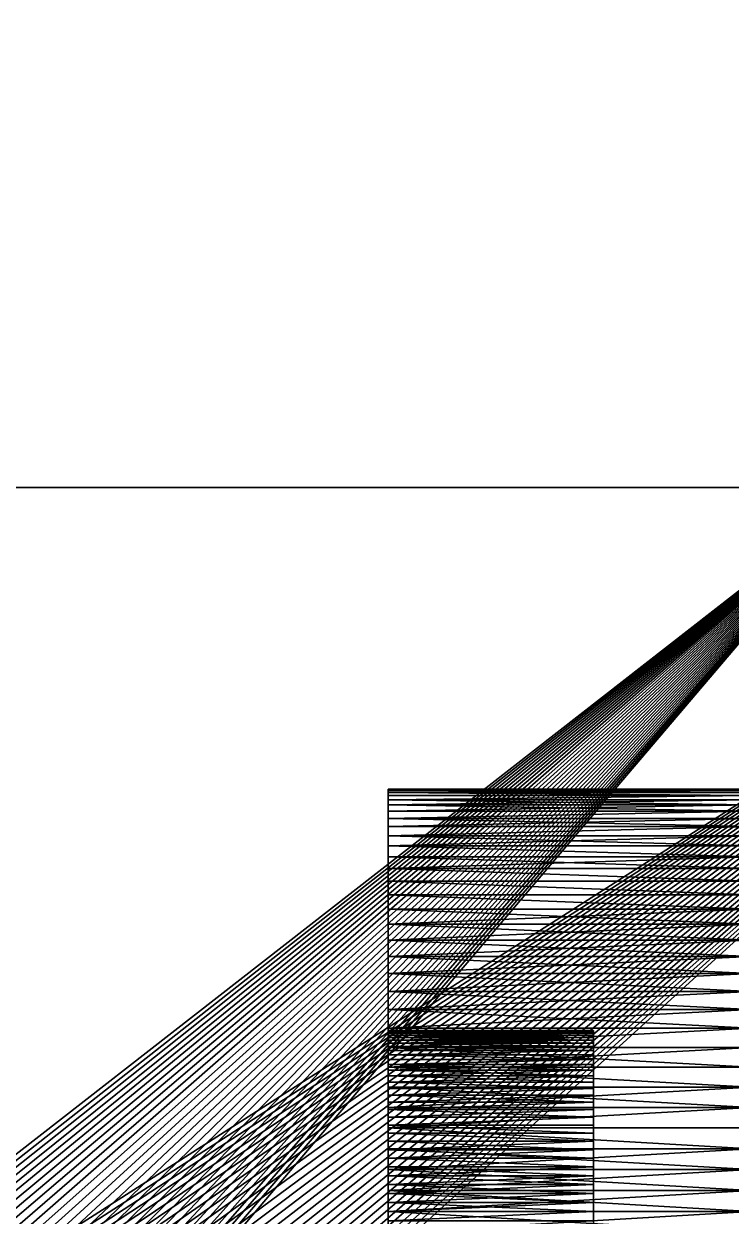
# Model space of a CAD drawing. Header units: millimetres. Extents: x 0 to 520, y -2 to 382.
# Drawn here: x 489.98 to 495.84, y 195.96 to 205.84 of the extents above; entities that cross this region are included whole.
import ezdxf

# ---------------------------------------------------------------- set-up
doc = ezdxf.new("R2010")
doc.units = ezdxf.units.MM

msp = doc.modelspace()

# ---------------------------------------------------------------- linework, layer by layer
at = {"layer": 'BRASS', "color": 52}
for points in [[(509.2, 369.2, 103), (10.8, 369.2, 103), (10.8, 10.8, 103)], [(509.2, 369.2, 103), (10.8, 10.8, 103), (509.2, 10.8, 103)], [(484.6173, 190.3269, 86), (499.5, 359.5, 86), (484.6316, 190.2459, 86)], [(484.6173, 309.6731, 86), (499.5, 359.5, 86), (484.6173, 190.3269, 86)], [(484.6316, 190.2459, 86), (499.5, 359.5, 86), (484.6418, 190.1643, 86)], [(484.6418, 190.1643, 86), (499.5, 359.5, 86), (484.6479, 190.0822, 86)], [(499.5, 359.5, 86), (484.65, 190, 86), (484.6479, 190.0822, 86)], [(499.5, 359.5, 86), (499.5, 20.5, 86), (484.65, 190, 86)]]:
    msp.add_3dface(points, dxfattribs=at)
at = {"layer": 'STEEL', "color": 8}
for points in [[(472, 202, 86), (500, 202, 86), (497, 202, 83)], [(472, 202, 83), (472, 202, 86), (497, 202, 83)], [(472, 202, 86), (484.724, 192.2388, 86), (500, 202, 86)], [(484.5, 192.25, 83), (472, 202, 83), (497, 202, 83)], [(484.6122, 192.2472, 83), (484.5, 192.25, 83), (497, 202, 83)], [(484.724, 192.2388, 83), (484.6122, 192.2472, 83), (497, 202, 83)], [(484.724, 192.2388, 86), (484.8353, 192.2249, 86), (500, 202, 86)], [(484.8353, 192.2249, 83), (484.724, 192.2388, 83), (497, 202, 83)], [(484.8353, 192.2249, 86), (484.9458, 192.2054, 86), (500, 202, 86)], [(484.9458, 192.2054, 83), (484.8353, 192.2249, 83), (497, 202, 83)], [(484.9458, 192.2054, 86), (485.0552, 192.1804, 86), (500, 202, 86)], [(485.0552, 192.1804, 83), (484.9458, 192.2054, 83), (497, 202, 83)], [(485.0552, 192.1804, 86), (485.1632, 192.15, 86), (500, 202, 86)], [(485.1632, 192.15, 83), (485.0552, 192.1804, 83), (497, 202, 83)], [(485.1632, 192.15, 86), (485.2695, 192.1143, 86), (500, 202, 86)], [(485.2695, 192.1143, 83), (485.1632, 192.15, 83), (497, 202, 83)], [(485.2695, 192.1143, 86), (485.374, 192.0733, 86), (500, 202, 86)], [(485.374, 192.0733, 83), (485.2695, 192.1143, 83), (497, 202, 83)], [(485.374, 192.0733, 86), (485.4762, 192.0272, 86), (500, 202, 86)], [(485.4762, 192.0272, 83), (485.374, 192.0733, 83), (497, 202, 83)], [(485.4762, 192.0272, 86), (485.5761, 191.976, 86), (500, 202, 86)], [(485.5761, 191.976, 83), (485.4762, 192.0272, 83), (497, 202, 83)], [(485.5761, 191.976, 86), (485.6732, 191.9199, 86), (500, 202, 86)], [(485.6732, 191.9199, 83), (485.5761, 191.976, 83), (497, 202, 83)], [(485.6732, 191.9199, 86), (485.7675, 191.859, 86), (500, 202, 86)], [(485.7675, 191.859, 83), (485.6732, 191.9199, 83), (497, 202, 83)], [(485.7675, 191.859, 86), (485.8586, 191.7935, 86), (500, 202, 86)], [(485.8586, 191.7935, 83), (485.7675, 191.859, 83), (497, 202, 83)], [(485.8586, 191.7935, 86), (485.9463, 191.7236, 86), (500, 202, 86)], [(485.9463, 191.7236, 83), (485.8586, 191.7935, 83), (497, 202, 83)], [(485.9463, 191.7236, 86), (486.0304, 191.6494, 86), (500, 202, 86)], [(486.0304, 191.6494, 83), (485.9463, 191.7236, 83), (497, 202, 83)], [(486.0304, 191.6494, 86), (486.1107, 191.571, 86), (500, 202, 86)], [(486.1107, 191.571, 83), (486.0304, 191.6494, 83), (497, 202, 83)], [(486.187, 191.4888, 86), (500, 202, 86), (486.1107, 191.571, 86)], [(497, 202, 83), (486.187, 191.4888, 83), (486.1107, 191.571, 83)], [(486.2591, 191.4029, 86), (500, 202, 86), (486.187, 191.4888, 86)], [(497, 202, 83), (486.2591, 191.4029, 83), (486.187, 191.4888, 83)], [(486.3269, 191.3134, 86), (500, 202, 86), (486.2591, 191.4029, 86)], [(497, 202, 83), (486.3269, 191.3134, 83), (486.2591, 191.4029, 83)], [(486.3901, 191.2207, 86), (500, 202, 86), (486.3269, 191.3134, 86)], [(497, 202, 83), (486.3901, 191.2207, 83), (486.3269, 191.3134, 83)], [(486.4486, 191.125, 86), (500, 202, 86), (486.3901, 191.2207, 86)], [(497, 202, 83), (486.4486, 191.125, 83), (486.3901, 191.2207, 83)], [(486.5022, 191.0265, 86), (500, 202, 86), (486.4486, 191.125, 86)], [(497, 202, 83), (486.5022, 191.0265, 83), (486.4486, 191.125, 83)], [(486.5509, 190.9254, 86), (500, 202, 86), (486.5022, 191.0265, 86)], [(497, 202, 83), (486.5509, 190.9254, 83), (486.5022, 191.0265, 83)], [(486.5945, 190.822, 86), (500, 202, 86), (486.5509, 190.9254, 86)], [(497, 202, 83), (486.5945, 190.822, 83), (486.5509, 190.9254, 83)], [(486.6328, 190.7166, 86), (500, 202, 86), (486.5945, 190.822, 86)], [(497, 202, 83), (486.6328, 190.7166, 83), (486.5945, 190.822, 83)], [(486.6659, 190.6094, 86), (500, 202, 86), (486.6328, 190.7166, 86)], [(497, 202, 83), (486.6659, 190.6094, 83), (486.6328, 190.7166, 83)], [(486.6936, 190.5007, 86), (500, 202, 86), (486.6659, 190.6094, 86)], [(497, 202, 83), (486.6936, 190.5007, 83), (486.6659, 190.6094, 83)], [(486.7158, 190.3907, 86), (500, 202, 86), (486.6936, 190.5007, 86)], [(497, 202, 83), (486.7158, 190.3907, 83), (486.6936, 190.5007, 83)], [(486.7325, 190.2798, 86), (500, 202, 86), (486.7158, 190.3907, 86)], [(497, 202, 83), (486.7325, 190.2798, 83), (486.7158, 190.3907, 83)], [(486.7437, 190.1681, 86), (500, 202, 86), (486.7325, 190.2798, 86)], [(497, 202, 83), (486.7437, 190.1681, 83), (486.7325, 190.2798, 83)], [(486.7493, 190.0561, 86), (500, 202, 86), (486.7437, 190.1681, 86)], [(497, 202, 83), (486.7493, 190.0561, 83), (486.7437, 190.1681, 83)], [(486.7493, 189.9439, 86), (500, 202, 86), (486.7493, 190.0561, 86)], [(486.7493, 189.9439, 86), (500, 178, 86), (500, 202, 86)], [(497, 202, 83), (486.7493, 189.9439, 83), (486.7493, 190.0561, 83)], [(497, 202, 83), (497, 178, 83), (486.7493, 189.9439, 83)], [(493, 199.4902, 72.2616), (496, 199.4902, 72.2616), (496, 199.4989, 72.0873)], [(493, 199.4989, 72.0873), (493, 199.4902, 72.2616), (496, 199.4989, 72.0873)], [(493, 199.4989, 71.9127), (496, 199.4989, 72.0873), (496, 199.4989, 71.9127)], [(493, 199.4989, 71.9127), (496, 199.4989, 71.9127), (496, 199.4902, 71.7384)], [(493, 199.4989, 71.9127), (493, 199.4989, 72.0873), (496, 199.4989, 72.0873)], [(493, 199.4902, 71.7384), (493, 199.4989, 71.9127), (496, 199.4902, 71.7384)], [(493, 199.4989, 71.9127), (493, 197.4995, 71.9626), (493, 197.4995, 72.0374)], [(493, 199.4989, 71.9127), (493, 197.4958, 71.8879), (493, 197.4995, 71.9626)], [(493, 199.4989, 71.9127), (493, 199.4902, 71.7384), (493, 197.4958, 71.8879)], [(493, 199.4989, 72.0873), (493, 199.4989, 71.9127), (493, 197.4995, 72.0374)], [(493, 199.4902, 72.2616), (493, 199.4989, 72.0873), (493, 197.4995, 72.0374)], [(493, 199.4902, 72.2616), (496, 199.4728, 72.4352), (496, 199.4902, 72.2616)], [(493, 199.4902, 72.2616), (493, 199.4728, 72.4352), (496, 199.4728, 72.4352)], [(493, 199.4728, 71.5648), (496, 199.4902, 71.7384), (496, 199.4728, 71.5648)], [(493, 199.4728, 71.5648), (493, 199.4902, 71.7384), (496, 199.4902, 71.7384)], [(493, 199.4902, 71.7384), (493, 197.4884, 71.8135), (493, 197.4958, 71.8879)], [(493, 199.4902, 71.7384), (493, 199.4728, 71.5648), (493, 197.4884, 71.8135)], [(493, 199.4902, 72.2616), (493, 197.4995, 72.0374), (493, 197.4958, 72.1121)], [(493, 199.4728, 72.4352), (493, 199.4902, 72.2616), (493, 197.4958, 72.1121)], [(493, 199.4728, 72.4352), (496, 199.4468, 72.6078), (496, 199.4728, 72.4352)], [(493, 199.4728, 72.4352), (493, 199.4468, 72.6078), (496, 199.4468, 72.6078)], [(493, 199.4728, 71.5648), (496, 199.4728, 71.5648), (496, 199.4468, 71.3922)], [(493, 199.4468, 71.3922), (493, 199.4728, 71.5648), (496, 199.4468, 71.3922)], [(493, 199.4728, 71.5648), (493, 199.4468, 71.3922), (493, 197.4884, 71.8135)], [(493, 199.4728, 72.4352), (493, 197.4958, 72.1121), (493, 197.4884, 72.1865)], [(493, 199.4468, 72.6078), (493, 199.4728, 72.4352), (493, 197.4884, 72.1865)], [(493, 199.4122, 72.7788), (496, 199.4122, 72.7788), (496, 199.4468, 72.6078)], [(493, 199.4468, 72.6078), (493, 199.4122, 72.7788), (496, 199.4468, 72.6078)], [(493, 199.4122, 71.2212), (493, 199.4468, 71.3922), (496, 199.4468, 71.3922)], [(493, 199.4122, 71.2212), (496, 199.4468, 71.3922), (496, 199.4122, 71.2212)], [(493, 199.4468, 71.3922), (493, 199.4122, 71.2212), (493, 197.4624, 71.6662)], [(493, 199.4468, 71.3922), (493, 197.4772, 71.7395), (493, 197.4884, 71.8135)], [(493, 199.4468, 71.3922), (493, 197.4624, 71.6662), (493, 197.4772, 71.7395)], [(493, 199.4468, 72.6078), (493, 197.4884, 72.1865), (493, 197.4772, 72.2605)], [(493, 199.4122, 72.7788), (493, 199.4468, 72.6078), (493, 197.4772, 72.2605)], [(493, 199.4122, 72.7788), (496, 199.3692, 72.9479), (496, 199.4122, 72.7788)], [(493, 199.4122, 72.7788), (493, 199.3692, 72.9479), (496, 199.3692, 72.9479)], [(493, 199.3692, 71.0521), (493, 199.4122, 71.2212), (496, 199.4122, 71.2212)], [(493, 199.3692, 71.0521), (496, 199.4122, 71.2212), (496, 199.3692, 71.0521)], [(493, 199.4122, 71.2212), (493, 199.3692, 71.0521), (493, 197.4624, 71.6662)], [(493, 199.4122, 72.7788), (493, 197.4772, 72.2605), (493, 197.4624, 72.3338)], [(493, 199.3692, 72.9479), (493, 199.4122, 72.7788), (493, 197.4624, 72.3338)], [(493, 199.3692, 72.9479), (496, 199.3177, 73.1147), (496, 199.3692, 72.9479)], [(493, 199.3692, 72.9479), (493, 199.3177, 73.1147), (496, 199.3177, 73.1147)], [(493, 199.3177, 70.8853), (493, 199.3692, 71.0521), (496, 199.3692, 71.0521)], [(493, 199.3177, 70.8853), (496, 199.3692, 71.0521), (496, 199.3177, 70.8853)], [(493, 199.3692, 71.0521), (493, 197.4439, 71.5937), (493, 197.4624, 71.6662)], [(493, 199.3692, 71.0521), (493, 197.4219, 71.5223), (493, 197.4439, 71.5937)], [(493, 199.3692, 71.0521), (493, 199.3177, 70.8853), (493, 197.4219, 71.5223)], [(493, 199.3692, 72.9479), (493, 197.4624, 72.3338), (493, 197.4439, 72.4063)], [(493, 199.3177, 73.1147), (493, 199.3692, 72.9479), (493, 197.4439, 72.4063)], [(493, 199.2581, 73.2787), (496, 199.2581, 73.2787), (496, 199.3177, 73.1147)], [(493, 199.3177, 73.1147), (493, 199.2581, 73.2787), (496, 199.3177, 73.1147)], [(493, 199.2581, 70.7213), (493, 199.3177, 70.8853), (496, 199.3177, 70.8853)], [(493, 199.2581, 70.7213), (496, 199.3177, 70.8853), (496, 199.2581, 70.7213)], [(493, 199.3177, 70.8853), (493, 199.2581, 70.7213), (493, 197.3963, 71.452)], [(493, 199.3177, 70.8853), (493, 197.3963, 71.452), (493, 197.4219, 71.5223)], [(493, 199.3177, 73.1147), (493, 197.4439, 72.4063), (493, 197.4219, 72.4777)], [(493, 199.2581, 73.2787), (493, 199.3177, 73.1147), (493, 197.4219, 72.4777)], [(493, 199.2581, 73.2787), (496, 199.1903, 73.4395), (496, 199.2581, 73.2787)], [(493, 199.2581, 73.2787), (493, 199.1903, 73.4395), (496, 199.1903, 73.4395)], [(493, 199.1903, 70.5605), (493, 199.2581, 70.7213), (496, 199.2581, 70.7213)], [(493, 199.1903, 70.5605), (496, 199.2581, 70.7213), (496, 199.1903, 70.5605)], [(493, 199.2581, 70.7213), (493, 199.1903, 70.5605), (493, 197.3673, 71.3831)], [(493, 199.2581, 70.7213), (493, 197.3673, 71.3831), (493, 197.3963, 71.452)], [(493, 199.2581, 73.2787), (493, 197.4219, 72.4777), (493, 197.3963, 72.548)], [(493, 199.1903, 73.4395), (493, 199.2581, 73.2787), (493, 197.3963, 72.548)], [(493, 199.1146, 73.5967), (496, 199.1146, 73.5967), (496, 199.1903, 73.4395)], [(493, 199.1903, 73.4395), (493, 199.1146, 73.5967), (496, 199.1903, 73.4395)], [(493, 199.1146, 70.4033), (493, 199.1903, 70.5605), (496, 199.1903, 70.5605)], [(493, 199.1146, 70.4033), (496, 199.1903, 70.5605), (496, 199.1146, 70.4033)], [(493, 199.1903, 70.5605), (493, 197.3348, 71.3157), (493, 197.3673, 71.3831)], [(493, 199.1903, 70.5605), (493, 199.1146, 70.4033), (493, 197.3348, 71.3157)], [(493, 199.1903, 73.4395), (493, 197.3673, 72.6169), (493, 197.3348, 72.6843)], [(493, 199.1903, 73.4395), (493, 197.3963, 72.548), (493, 197.3673, 72.6169)], [(493, 199.1146, 73.5967), (493, 199.1903, 73.4395), (493, 197.3348, 72.6843)], [(493, 199.1146, 73.5967), (493, 199.0311, 73.75), (496, 199.0311, 73.75)], [(493, 199.1146, 73.5967), (496, 199.0311, 73.75), (496, 199.1146, 73.5967)], [(493, 199.0311, 70.25), (493, 199.1146, 70.4033), (496, 199.1146, 70.4033)], [(493, 199.0311, 70.25), (496, 199.1146, 70.4033), (496, 199.0311, 70.25)], [(493, 199.1146, 70.4033), (493, 199.0311, 70.25), (493, 197.299, 71.25)], [(493, 199.1146, 70.4033), (493, 197.299, 71.25), (493, 197.3348, 71.3157)], [(493, 199.0311, 73.75), (493, 199.1146, 73.5967), (493, 197.3348, 72.6843)], [(493, 199.0311, 73.75), (493, 198.9401, 73.8989), (496, 198.9401, 73.8989)], [(493, 199.0311, 73.75), (496, 198.9401, 73.8989), (496, 199.0311, 73.75)], [(493, 199.0311, 70.25), (496, 199.0311, 70.25), (496, 198.9401, 70.1011)], [(493, 198.9401, 70.1011), (493, 199.0311, 70.25), (496, 198.9401, 70.1011)], [(493, 199.0311, 70.25), (493, 198.9401, 70.1011), (493, 197.299, 71.25)], [(493, 199.0311, 73.75), (493, 197.3348, 72.6843), (493, 197.299, 72.75)], [(493, 198.9401, 73.8989), (493, 199.0311, 73.75), (493, 197.299, 72.75)], [(493, 198.9401, 73.8989), (493, 198.8418, 74.0431), (496, 198.8418, 74.0431)], [(493, 198.9401, 73.8989), (496, 198.8418, 74.0431), (496, 198.9401, 73.8989)], [(493, 198.8418, 69.9569), (493, 198.9401, 70.1011), (496, 198.9401, 70.1011)], [(493, 198.8418, 69.9569), (496, 198.9401, 70.1011), (496, 198.8418, 69.9569)], [(493, 198.9401, 70.1011), (493, 198.8418, 69.9569), (493, 197.2179, 71.1244)], [(493, 198.9401, 70.1011), (493, 197.26, 71.1862), (493, 197.299, 71.25)], [(493, 198.9401, 70.1011), (493, 197.2179, 71.1244), (493, 197.26, 71.1862)], [(493, 198.9401, 73.8989), (493, 197.299, 72.75), (493, 197.26, 72.8138)], [(493, 198.8418, 74.0431), (493, 198.9401, 73.8989), (493, 197.26, 72.8138)], [(493, 198.8418, 74.0431), (493, 198.7364, 74.1822), (496, 198.7364, 74.1822)], [(493, 198.8418, 74.0431), (496, 198.7364, 74.1822), (496, 198.8418, 74.0431)], [(493, 198.8418, 69.9569), (496, 198.8418, 69.9569), (496, 198.7364, 69.8178)], [(493, 198.7364, 69.8178), (493, 198.8418, 69.9569), (496, 198.7364, 69.8178)], [(493, 198.8418, 69.9569), (493, 198.7364, 69.8178), (493, 197.1727, 71.0648)], [(493, 198.8418, 69.9569), (493, 197.1727, 71.0648), (493, 197.2179, 71.1244)], [(493, 198.8418, 74.0431), (493, 197.2179, 72.8756), (493, 197.1727, 72.9352)], [(493, 198.8418, 74.0431), (493, 197.26, 72.8138), (493, 197.2179, 72.8756)], [(493, 198.7364, 74.1822), (493, 198.8418, 74.0431), (493, 197.1727, 72.9352)], [(493, 198.7364, 74.1822), (493, 198.6242, 74.3159), (496, 198.6242, 74.3159)], [(493, 198.7364, 74.1822), (496, 198.6242, 74.3159), (496, 198.7364, 74.1822)], [(493, 198.7364, 69.8178), (496, 198.7364, 69.8178), (496, 198.6242, 69.6841)], [(493, 198.6242, 69.6841), (493, 198.7364, 69.8178), (496, 198.6242, 69.6841)], [(493, 198.7364, 69.8178), (493, 198.6242, 69.6841), (493, 197.1727, 71.0648)], [(493, 198.6242, 74.3159), (493, 198.7364, 74.1822), (493, 197.1727, 72.9352)], [(493, 198.6242, 74.3159), (493, 198.5055, 74.4438), (496, 198.5055, 74.4438)], [(493, 198.6242, 74.3159), (496, 198.5055, 74.4438), (496, 198.6242, 74.3159)], [(493, 198.6242, 69.6841), (496, 198.6242, 69.6841), (496, 198.5055, 69.5562)], [(493, 198.5055, 69.5562), (493, 198.6242, 69.6841), (496, 198.5055, 69.5562)], [(493, 198.6242, 69.6841), (493, 198.5055, 69.5562), (493, 197.0738, 70.9526)], [(493, 198.6242, 69.6841), (493, 197.1247, 71.0075), (493, 197.1727, 71.0648)], [(493, 198.6242, 69.6841), (493, 197.0738, 70.9526), (493, 197.1247, 71.0075)], [(493, 198.6242, 74.3159), (493, 197.1727, 72.9352), (493, 197.1247, 72.9925)], [(493, 198.5055, 74.4438), (493, 198.6242, 74.3159), (493, 197.1247, 72.9925)], [(493, 198.5055, 74.4438), (493, 198.3806, 74.5657), (496, 198.3806, 74.5657)], [(493, 198.5055, 74.4438), (496, 198.3806, 74.5657), (496, 198.5055, 74.4438)], [(493, 198.3806, 69.4343), (493, 198.5055, 69.5562), (496, 198.5055, 69.5562)], [(493, 198.3806, 69.4343), (496, 198.5055, 69.5562), (496, 198.3806, 69.4343)], [(493, 198.5055, 69.5562), (493, 197.0203, 70.9004), (493, 197.0738, 70.9526)], [(493, 198.5055, 69.5562), (493, 198.3806, 69.4343), (493, 197.0203, 70.9004)], [(493, 198.5055, 74.4438), (493, 197.1247, 72.9925), (493, 197.0738, 73.0474)], [(493, 198.5055, 74.4438), (493, 197.0738, 73.0474), (493, 198.3806, 74.5657)], [(493, 198.3806, 74.5657), (493, 198.2498, 74.6812), (496, 198.2498, 74.6812)], [(493, 198.3806, 74.5657), (496, 198.2498, 74.6812), (496, 198.3806, 74.5657)], [(493, 198.2498, 69.3188), (493, 198.3806, 69.4343), (496, 198.3806, 69.4343)], [(493, 198.2498, 69.3188), (496, 198.3806, 69.4343), (496, 198.2498, 69.3188)], [(493, 197.0203, 70.9004), (493, 198.3806, 69.4343), (493, 198.2498, 69.3188)], [(493, 198.3806, 74.5657), (493, 197.0203, 73.0996), (493, 196.9642, 73.1491)], [(493, 198.3806, 74.5657), (493, 197.0738, 73.0474), (493, 197.0203, 73.0996)], [(493, 198.3806, 74.5657), (493, 196.9642, 73.1491), (493, 198.2498, 74.6812)], [(493, 198.2498, 74.6812), (493, 198.1133, 74.79), (496, 198.1133, 74.79)], [(493, 198.2498, 74.6812), (496, 198.1133, 74.79), (496, 198.2498, 74.6812)], [(493, 198.1133, 69.21), (493, 198.2498, 69.3188), (496, 198.2498, 69.3188)], [(493, 198.1133, 69.21), (496, 198.2498, 69.3188), (496, 198.1133, 69.21)], [(493, 196.9642, 70.8509), (493, 198.2498, 69.3188), (493, 198.1133, 69.21)], [(493, 197.0203, 70.9004), (493, 198.2498, 69.3188), (493, 196.9642, 70.8509)], [(493, 198.2498, 74.6812), (493, 196.9642, 73.1491), (493, 198.1133, 74.79)], [(493, 198.1133, 74.79), (493, 197.9716, 74.8918), (496, 197.9716, 74.8918)], [(493, 198.1133, 74.79), (496, 197.9716, 74.8918), (496, 198.1133, 74.79)], [(493, 197.9716, 69.1082), (493, 198.1133, 69.21), (496, 198.1133, 69.21)], [(493, 197.9716, 69.1082), (496, 198.1133, 69.21), (496, 197.9716, 69.1082)], [(493, 196.9057, 70.8043), (493, 198.1133, 69.21), (493, 197.9716, 69.1082)], [(493, 196.9642, 70.8509), (493, 198.1133, 69.21), (493, 196.9057, 70.8043)], [(493, 198.1133, 74.79), (493, 196.9057, 73.1957), (493, 196.845, 73.2394)], [(493, 198.1133, 74.79), (493, 196.9642, 73.1491), (493, 196.9057, 73.1957)], [(493, 198.1133, 74.79), (493, 196.845, 73.2394), (493, 197.9716, 74.8918)], [(493, 197.9716, 74.8918), (493, 197.825, 74.9865), (496, 197.825, 74.9865)], [(493, 197.9716, 74.8918), (496, 197.825, 74.9865), (496, 197.9716, 74.8918)], [(493, 197.825, 69.0135), (493, 197.9716, 69.1082), (496, 197.9716, 69.1082)], [(493, 197.825, 69.0135), (496, 197.9716, 69.1082), (496, 197.825, 69.0135)], [(493, 196.845, 70.7606), (493, 197.9716, 69.1082), (493, 197.825, 69.0135)], [(493, 196.9057, 70.8043), (493, 197.9716, 69.1082), (493, 196.845, 70.7606)], [(493, 197.9716, 74.8918), (493, 196.7822, 73.2799), (493, 197.825, 74.9865)], [(493, 197.9716, 74.8918), (493, 196.845, 73.2394), (493, 196.7822, 73.2799)], [(493, 197.825, 74.9865), (493, 197.6739, 75.0738), (496, 197.6739, 75.0738)], [(493, 197.825, 74.9865), (496, 197.6739, 75.0738), (496, 197.825, 74.9865)], [(493, 197.6739, 68.9262), (493, 197.825, 69.0135), (496, 197.825, 69.0135)], [(493, 197.6739, 68.9262), (496, 197.825, 69.0135), (496, 197.6739, 68.9262)], [(493, 196.7822, 70.7201), (493, 197.825, 69.0135), (493, 197.6739, 68.9262)], [(493, 196.845, 70.7606), (493, 197.825, 69.0135), (493, 196.7822, 70.7201)], [(493, 197.825, 74.9865), (493, 196.7822, 73.2799), (493, 196.7174, 73.3173)], [(493, 197.825, 74.9865), (493, 196.7174, 73.3173), (493, 197.6739, 75.0738)], [(493, 197.6739, 75.0738), (496, 197.5186, 75.1534), (496, 197.6739, 75.0738)], [(493, 197.6739, 75.0738), (493, 197.5186, 75.1534), (496, 197.5186, 75.1534)], [(493, 197.5186, 68.8466), (493, 197.6739, 68.9262), (496, 197.6739, 68.9262)], [(493, 197.5186, 68.8466), (496, 197.6739, 68.9262), (496, 197.5186, 68.8466)], [(493, 196.7174, 70.6827), (493, 197.6739, 68.9262), (493, 197.5186, 68.8466)], [(493, 196.7822, 70.7201), (493, 197.6739, 68.9262), (493, 196.7174, 70.6827)], [(493, 197.6739, 75.0738), (493, 196.7174, 73.3173), (493, 197.5186, 75.1534)], [(493, 197.3595, 75.2252), (496, 197.3595, 75.2252), (496, 197.5186, 75.1534)], [(493, 197.5186, 75.1534), (493, 197.3595, 75.2252), (496, 197.5186, 75.1534)], [(493, 197.3595, 68.7748), (493, 197.5186, 68.8466), (496, 197.5186, 68.8466)], [(493, 197.3595, 68.7748), (496, 197.5186, 68.8466), (496, 197.3595, 68.7748)], [(493, 196.5827, 70.6178), (493, 197.5186, 68.8466), (493, 197.3595, 68.7748)], [(493, 196.6508, 70.6485), (493, 197.5186, 68.8466), (493, 196.5827, 70.6178)], [(493, 196.7174, 70.6827), (493, 197.5186, 68.8466), (493, 196.6508, 70.6485)], [(493, 197.5186, 75.1534), (493, 196.5827, 73.3822), (493, 197.3595, 75.2252)], [(493, 197.5186, 75.1534), (493, 196.6508, 73.3515), (493, 196.5827, 73.3822)], [(493, 197.5186, 75.1534), (493, 196.7174, 73.3173), (493, 196.6508, 73.3515)], [(494.7, 197.4958, 72.1121), (493, 197.4995, 72.0374), (494.7, 197.4995, 72.0374)], [(493, 197.4958, 72.1121), (493, 197.4995, 72.0374), (494.7, 197.4958, 72.1121)], [(494.7, 197.4995, 72.0374), (493, 197.4995, 71.9626), (494.7, 197.4995, 71.9626)], [(493, 197.4995, 72.0374), (493, 197.4995, 71.9626), (494.7, 197.4995, 72.0374)], [(494.7, 197.4995, 71.9626), (493, 197.4958, 71.8879), (494.7, 197.4958, 71.8879)], [(493, 197.4995, 71.9626), (493, 197.4958, 71.8879), (494.7, 197.4995, 71.9626)], [(494.7, 197.4884, 72.1865), (493, 197.4958, 72.1121), (494.7, 197.4958, 72.1121)], [(493, 197.4884, 72.1865), (493, 197.4958, 72.1121), (494.7, 197.4884, 72.1865)], [(494.7, 197.4958, 71.8879), (493, 197.4958, 71.8879), (494.7, 197.4884, 71.8135)], [(493, 197.4958, 71.8879), (493, 197.4884, 71.8135), (494.7, 197.4884, 71.8135)], [(494.7, 197.4772, 72.2605), (493, 197.4884, 72.1865), (494.7, 197.4884, 72.1865)], [(493, 197.4772, 72.2605), (493, 197.4884, 72.1865), (494.7, 197.4772, 72.2605)], [(494.7, 197.4884, 71.8135), (493, 197.4884, 71.8135), (494.7, 197.4772, 71.7395)], [(493, 197.4884, 71.8135), (493, 197.4772, 71.7395), (494.7, 197.4772, 71.7395)], [(494.7, 197.4624, 72.3338), (493, 197.4624, 72.3338), (494.7, 197.4772, 72.2605)], [(493, 197.4624, 72.3338), (493, 197.4772, 72.2605), (494.7, 197.4772, 72.2605)], [(493, 197.4772, 71.7395), (493, 197.4624, 71.6662), (494.7, 197.4772, 71.7395)], [(494.7, 197.4772, 71.7395), (493, 197.4624, 71.6662), (494.7, 197.4624, 71.6662)], [(494.7, 197.4439, 72.4063), (493, 197.4624, 72.3338), (494.7, 197.4624, 72.3338)], [(493, 197.4439, 72.4063), (493, 197.4624, 72.3338), (494.7, 197.4439, 72.4063)], [(493, 197.4624, 71.6662), (493, 197.4439, 71.5937), (494.7, 197.4624, 71.6662)], [(494.7, 197.4624, 71.6662), (493, 197.4439, 71.5937), (494.7, 197.4439, 71.5937)], [(494.7, 197.4995, 71.9626), (494.7, 197.4958, 71.8879), (494.7, 197.4772, 71.7395)], [(494.7, 197.4884, 72.1865), (494.7, 197.4958, 72.1121), (494.7, 197.4995, 72.0374)], [(494.7, 197.4772, 72.2605), (494.7, 197.4884, 72.1865), (494.7, 197.4995, 72.0374)], [(494.7, 197.3963, 72.548), (494.7, 197.4995, 71.9626), (494.7, 197.4772, 71.7395)], [(494.7, 197.3963, 72.548), (494.7, 197.4772, 72.2605), (494.7, 197.4995, 72.0374)], [(494.7, 197.3963, 72.548), (494.7, 197.4995, 72.0374), (494.7, 197.4995, 71.9626)], [(494.7, 197.4958, 71.8879), (494.7, 197.4884, 71.8135), (494.7, 197.4772, 71.7395)], [(494.7, 197.4439, 72.4063), (494.7, 197.4624, 72.3338), (494.7, 197.4772, 72.2605)], [(494.7, 197.4219, 72.4777), (494.7, 197.4439, 72.4063), (494.7, 197.4772, 72.2605)], [(494.7, 197.3963, 72.548), (494.7, 197.4219, 72.4777), (494.7, 197.4772, 72.2605)], [(494.7, 197.3963, 72.548), (494.7, 197.4772, 71.7395), (494.7, 197.4624, 71.6662)], [(494.7, 197.3963, 72.548), (494.7, 197.4624, 71.6662), (494.7, 197.4439, 71.5937)], [(494.7, 197.4219, 72.4777), (493, 197.4439, 72.4063), (494.7, 197.4439, 72.4063)], [(493, 197.4219, 72.4777), (493, 197.4439, 72.4063), (494.7, 197.4219, 72.4777)], [(493, 197.4439, 71.5937), (493, 197.4219, 71.5223), (494.7, 197.4439, 71.5937)], [(494.7, 197.4439, 71.5937), (493, 197.4219, 71.5223), (494.7, 197.4219, 71.5223)], [(494.7, 197.3963, 72.548), (493, 197.4219, 72.4777), (494.7, 197.4219, 72.4777)], [(493, 197.3963, 72.548), (493, 197.4219, 72.4777), (494.7, 197.3963, 72.548)], [(493, 197.4219, 71.5223), (493, 197.3963, 71.452), (494.7, 197.4219, 71.5223)], [(494.7, 197.4219, 71.5223), (493, 197.3963, 71.452), (494.7, 197.3963, 71.452)], [(494.7, 197.3673, 72.6169), (493, 197.3963, 72.548), (494.7, 197.3963, 72.548)], [(493, 197.3673, 72.6169), (493, 197.3963, 72.548), (494.7, 197.3673, 72.6169)], [(494.7, 197.3963, 71.452), (493, 197.3963, 71.452), (494.7, 197.3673, 71.3831)], [(493, 197.3963, 71.452), (493, 197.3673, 71.3831), (494.7, 197.3673, 71.3831)], [(494.7, 197.3348, 72.6843), (493, 197.3673, 72.6169), (494.7, 197.3673, 72.6169)], [(493, 197.3348, 72.6843), (493, 197.3673, 72.6169), (494.7, 197.3348, 72.6843)], [(493, 197.3673, 71.3831), (493, 197.3348, 71.3157), (494.7, 197.3673, 71.3831)], [(494.7, 197.3673, 71.3831), (493, 197.3348, 71.3157), (494.7, 197.3348, 71.3157)], [(493, 197.3595, 75.2252), (496, 197.1971, 75.2889), (496, 197.3595, 75.2252)], [(493, 197.3595, 75.2252), (493, 197.1971, 75.2889), (496, 197.1971, 75.2889)], [(493, 197.1971, 68.7111), (493, 197.3595, 68.7748), (496, 197.3595, 68.7748)], [(493, 197.1971, 68.7111), (496, 197.3595, 68.7748), (496, 197.1971, 68.7111)], [(493, 196.5827, 70.6178), (493, 197.3595, 68.7748), (493, 197.1971, 68.7111)], [(493, 197.3595, 75.2252), (493, 196.5827, 73.3822), (493, 197.1971, 75.2889)], [(494.7, 197.4439, 71.5937), (494.7, 197.4219, 71.5223), (494.7, 197.3963, 71.452)], [(494.7, 197.4439, 71.5937), (494.7, 197.299, 71.25), (494.7, 195.155, 70.7606)], [(494.7, 197.4439, 71.5937), (494.7, 194.8753, 71.0075), (494.7, 194.7821, 71.1244)], [(494.7, 197.4439, 71.5937), (494.7, 194.6652, 71.3157), (494.7, 194.6037, 71.452)], [(494.7, 197.4439, 71.5937), (494.7, 194.7821, 71.1244), (494.7, 194.6652, 71.3157)], [(494.7, 197.4439, 71.5937), (494.7, 194.6037, 71.452), (494.7, 194.5376, 71.6662)], [(494.7, 197.4439, 71.5937), (494.7, 195.155, 70.7606), (494.7, 195.0943, 70.8043)], [(494.7, 197.4439, 71.5937), (494.7, 195.0943, 70.8043), (494.7, 195.0358, 70.8509)], [(494.7, 197.4439, 71.5937), (494.7, 195.0358, 70.8509), (494.7, 194.9797, 70.9004)], [(494.7, 197.4439, 71.5937), (494.7, 194.9797, 70.9004), (494.7, 194.9262, 70.9526)], [(494.7, 197.4439, 71.5937), (494.7, 194.9262, 70.9526), (494.7, 194.8753, 71.0075)], [(494.7, 197.4439, 71.5937), (494.7, 197.3963, 71.452), (494.7, 197.299, 71.25)], [(494.7, 197.4439, 71.5937), (494.7, 194.5376, 71.6662), (494.7, 194.5228, 71.7395)], [(494.7, 197.4439, 71.5937), (494.7, 194.5228, 71.7395), (494.7, 194.5116, 71.8135)], [(494.7, 197.4439, 71.5937), (494.7, 194.5116, 71.8135), (494.7, 194.5042, 71.8879)], [(494.7, 197.299, 72.75), (494.7, 197.3963, 72.548), (494.7, 197.4439, 71.5937)], [(494.7, 197.299, 72.75), (494.7, 197.4439, 71.5937), (494.7, 194.5042, 71.8879)], [(494.7, 197.3963, 71.452), (494.7, 197.3673, 71.3831), (494.7, 197.299, 71.25)], [(494.7, 197.299, 72.75), (494.7, 197.3673, 72.6169), (494.7, 197.3963, 72.548)], [(494.7, 197.3673, 71.3831), (494.7, 197.3348, 71.3157), (494.7, 197.299, 71.25)], [(494.7, 197.299, 72.75), (494.7, 197.3348, 72.6843), (494.7, 197.3673, 72.6169)], [(494.7, 197.299, 72.75), (493, 197.299, 72.75), (494.7, 197.3348, 72.6843)], [(493, 197.299, 72.75), (493, 197.3348, 72.6843), (494.7, 197.3348, 72.6843)], [(493, 197.3348, 71.3157), (493, 197.299, 71.25), (494.7, 197.3348, 71.3157)], [(494.7, 197.3348, 71.3157), (493, 197.299, 71.25), (494.7, 197.299, 71.25)], [(493, 197.26, 72.8138), (493, 197.299, 72.75), (494.7, 197.26, 72.8138)], [(494.7, 197.26, 72.8138), (493, 197.299, 72.75), (494.7, 197.299, 72.75)], [(494.7, 197.299, 71.25), (493, 197.299, 71.25), (494.7, 197.26, 71.1862)], [(493, 197.299, 71.25), (493, 197.26, 71.1862), (494.7, 197.26, 71.1862)], [(494.7, 197.2179, 72.8756), (493, 197.2179, 72.8756), (494.7, 197.26, 72.8138)], [(493, 197.2179, 72.8756), (493, 197.26, 72.8138), (494.7, 197.26, 72.8138)], [(493, 197.26, 71.1862), (493, 197.2179, 71.1244), (494.7, 197.26, 71.1862)], [(494.7, 197.26, 71.1862), (493, 197.2179, 71.1244), (494.7, 197.2179, 71.1244)], [(494.7, 197.299, 71.25), (494.7, 197.1247, 71.0075), (494.7, 195.3492, 70.6485)], [(494.7, 197.299, 71.25), (494.7, 197.26, 71.1862), (494.7, 197.2179, 71.1244)], [(494.7, 197.299, 71.25), (494.7, 195.3492, 70.6485), (494.7, 195.2178, 70.7201)], [(494.7, 197.299, 71.25), (494.7, 197.2179, 71.1244), (494.7, 197.1247, 71.0075)], [(494.7, 197.299, 71.25), (494.7, 195.2178, 70.7201), (494.7, 195.155, 70.7606)], [(494.7, 197.299, 72.75), (494.7, 194.5042, 71.8879), (494.7, 194.5005, 72.0374)], [(494.7, 197.1727, 72.9352), (494.7, 197.26, 72.8138), (494.7, 197.299, 72.75)], [(494.7, 197.0738, 73.0474), (494.7, 197.299, 72.75), (494.7, 194.5005, 72.0374)], [(494.7, 197.0738, 73.0474), (494.7, 197.1727, 72.9352), (494.7, 197.299, 72.75)], [(494.7, 197.1727, 72.9352), (494.7, 197.2179, 72.8756), (494.7, 197.26, 72.8138)], [(493, 197.1727, 72.9352), (493, 197.2179, 72.8756), (494.7, 197.1727, 72.9352)], [(494.7, 197.1727, 72.9352), (493, 197.2179, 72.8756), (494.7, 197.2179, 72.8756)], [(493, 197.2179, 71.1244), (493, 197.1727, 71.0648), (494.7, 197.2179, 71.1244)], [(494.7, 197.2179, 71.1244), (493, 197.1727, 71.0648), (494.7, 197.1727, 71.0648)], [(493, 197.1971, 75.2889), (496, 197.0316, 75.3445), (496, 197.1971, 75.2889)], [(493, 197.1971, 75.2889), (493, 197.0316, 75.3445), (496, 197.0316, 75.3445)], [(493, 197.1971, 68.7111), (496, 197.1971, 68.7111), (496, 197.0316, 68.6555)], [(493, 197.0316, 68.6555), (493, 197.1971, 68.7111), (496, 197.0316, 68.6555)], [(493, 196.513, 70.5905), (493, 197.1971, 68.7111), (493, 197.0316, 68.6555)], [(493, 196.5827, 70.6178), (493, 197.1971, 68.7111), (493, 196.513, 70.5905)], [(493, 197.1971, 75.2889), (493, 196.4421, 73.4334), (493, 197.0316, 75.3445)], [(493, 197.1971, 75.2889), (493, 196.513, 73.4095), (493, 196.4421, 73.4334)], [(493, 197.1971, 75.2889), (493, 196.5827, 73.3822), (493, 196.513, 73.4095)], [(493, 197.1247, 72.9925), (493, 197.1727, 72.9352), (494.7, 197.1247, 72.9925)], [(494.7, 197.1247, 72.9925), (493, 197.1727, 72.9352), (494.7, 197.1727, 72.9352)], [(493, 197.1727, 71.0648), (493, 197.1247, 71.0075), (494.7, 197.1727, 71.0648)], [(494.7, 197.1727, 71.0648), (493, 197.1247, 71.0075), (494.7, 197.1247, 71.0075)], [(494.7, 197.2179, 71.1244), (494.7, 197.1727, 71.0648), (494.7, 197.1247, 71.0075)], [(494.7, 197.0738, 73.0474), (494.7, 197.1247, 72.9925), (494.7, 197.1727, 72.9352)], [(493, 197.0738, 73.0474), (493, 197.1247, 72.9925), (494.7, 197.0738, 73.0474)], [(494.7, 197.0738, 73.0474), (493, 197.1247, 72.9925), (494.7, 197.1247, 72.9925)], [(493, 197.1247, 71.0075), (493, 197.0738, 70.9526), (494.7, 197.1247, 71.0075)], [(494.7, 197.1247, 71.0075), (493, 197.0738, 70.9526), (494.7, 197.0738, 70.9526)], [(493, 197.0203, 73.0996), (493, 197.0738, 73.0474), (494.7, 197.0203, 73.0996)], [(494.7, 197.0203, 73.0996), (493, 197.0738, 73.0474), (494.7, 197.0738, 73.0474)], [(494.7, 197.0738, 70.9526), (493, 197.0738, 70.9526), (494.7, 197.0203, 70.9004)], [(493, 197.0738, 70.9526), (493, 197.0203, 70.9004), (494.7, 197.0203, 70.9004)], [(494.7, 197.1247, 71.0075), (494.7, 197.0738, 70.9526), (494.7, 197.0203, 70.9004)], [(494.7, 197.1247, 71.0075), (494.7, 195.6299, 70.5464), (494.7, 195.4173, 70.6178)], [(494.7, 197.1247, 71.0075), (494.7, 195.4173, 70.6178), (494.7, 195.3492, 70.6485)], [(494.7, 197.1247, 71.0075), (494.7, 197.0203, 70.9004), (494.7, 195.6299, 70.5464)], [(494.7, 197.0738, 73.0474), (494.7, 194.5005, 72.0374), (494.7, 194.5781, 72.4777)], [(494.7, 197.0738, 73.0474), (494.7, 195.5579, 73.4334), (494.7, 196.1494, 73.4925)], [(494.7, 197.0738, 73.0474), (494.7, 194.5781, 72.4777), (494.7, 194.701, 72.75)], [(494.7, 197.0738, 73.0474), (494.7, 196.1494, 73.4925), (494.7, 196.3701, 73.4536)], [(494.7, 197.0738, 73.0474), (494.7, 196.3701, 73.4536), (494.7, 197.0203, 73.0996)], [(494.7, 197.0738, 73.0474), (494.7, 194.701, 72.75), (494.7, 195.5579, 73.4334)], [(493, 196.8637, 75.3918), (496, 196.8637, 75.3918), (496, 197.0316, 75.3445)], [(493, 197.0316, 75.3445), (493, 196.8637, 75.3918), (496, 197.0316, 75.3445)], [(493, 197.0316, 68.6555), (496, 197.0316, 68.6555), (496, 196.8637, 68.6082)], [(493, 196.8637, 68.6082), (493, 197.0316, 68.6555), (496, 196.8637, 68.6082)], [(493, 196.4421, 70.5666), (493, 197.0316, 68.6555), (493, 196.8637, 68.6082)], [(493, 196.513, 70.5905), (493, 197.0316, 68.6555), (493, 196.4421, 70.5666)], [(493, 197.0316, 75.3445), (493, 196.4421, 73.4334), (493, 196.3701, 73.4536)], [(493, 197.0316, 75.3445), (493, 196.3701, 73.4536), (493, 196.8637, 75.3918)], [(494.7, 196.9642, 73.1491), (493, 196.9642, 73.1491), (494.7, 197.0203, 73.0996)], [(493, 196.9642, 73.1491), (493, 197.0203, 73.0996), (494.7, 197.0203, 73.0996)], [(493, 197.0203, 70.9004), (493, 196.9642, 70.8509), (494.7, 197.0203, 70.9004)], [(494.7, 197.0203, 70.9004), (493, 196.9642, 70.8509), (494.7, 196.9642, 70.8509)], [(493, 196.9057, 73.1957), (493, 196.9642, 73.1491), (494.7, 196.9057, 73.1957)], [(494.7, 196.9057, 73.1957), (493, 196.9642, 73.1491), (494.7, 196.9642, 73.1491)], [(493, 196.9642, 70.8509), (493, 196.9057, 70.8043), (494.7, 196.9642, 70.8509)], [(494.7, 196.9642, 70.8509), (493, 196.9057, 70.8043), (494.7, 196.9057, 70.8043)], [(494.7, 197.0203, 70.9004), (494.7, 196.9642, 70.8509), (494.7, 196.9057, 70.8043)], [(494.7, 197.0203, 70.9004), (494.7, 196.1494, 70.5075), (494.7, 196.0748, 70.5019)], [(494.7, 197.0203, 70.9004), (494.7, 196.0748, 70.5019), (494.7, 196, 70.5)], [(494.7, 197.0203, 70.9004), (494.7, 196, 70.5), (494.7, 195.9252, 70.5019)], [(494.7, 197.0203, 70.9004), (494.7, 195.9252, 70.5019), (494.7, 195.8506, 70.5075)], [(494.7, 197.0203, 70.9004), (494.7, 195.8506, 70.5075), (494.7, 195.7764, 70.5168)], [(494.7, 197.0203, 70.9004), (494.7, 195.7764, 70.5168), (494.7, 195.7028, 70.5297)], [(494.7, 197.0203, 70.9004), (494.7, 195.7028, 70.5297), (494.7, 195.6299, 70.5464)], [(494.7, 197.0203, 70.9004), (494.7, 196.7822, 70.7201), (494.7, 196.1494, 70.5075)], [(494.7, 197.0203, 70.9004), (494.7, 196.9057, 70.8043), (494.7, 196.7822, 70.7201)], [(494.7, 197.0203, 73.0996), (494.7, 196.9057, 73.1957), (494.7, 196.9642, 73.1491)], [(494.7, 197.0203, 73.0996), (494.7, 196.3701, 73.4536), (494.7, 196.7822, 73.2799)], [(494.7, 197.0203, 73.0996), (494.7, 196.7822, 73.2799), (494.7, 196.9057, 73.1957)], [(494.7, 196.845, 73.2394), (493, 196.845, 73.2394), (494.7, 196.9057, 73.1957)], [(493, 196.845, 73.2394), (493, 196.9057, 73.1957), (494.7, 196.9057, 73.1957)], [(493, 196.9057, 70.8043), (493, 196.845, 70.7606), (494.7, 196.9057, 70.8043)], [(494.7, 196.9057, 70.8043), (493, 196.845, 70.7606), (494.7, 196.845, 70.7606)], [(493, 196.6935, 75.4306), (496, 196.6935, 75.4306), (496, 196.8637, 75.3918)], [(493, 196.8637, 75.3918), (493, 196.6935, 75.4306), (496, 196.8637, 75.3918)], [(493, 196.6935, 68.5694), (496, 196.8637, 68.6082), (496, 196.6935, 68.5694)], [(493, 196.6935, 68.5694), (493, 196.8637, 68.6082), (496, 196.8637, 68.6082)], [(493, 196.3701, 70.5464), (493, 196.8637, 68.6082), (493, 196.6935, 68.5694)], [(493, 196.4421, 70.5666), (493, 196.8637, 68.6082), (493, 196.3701, 70.5464)], [(493, 196.8637, 75.3918), (493, 196.2972, 73.4703), (493, 196.6935, 75.4306)], [(493, 196.8637, 75.3918), (493, 196.3701, 73.4536), (493, 196.2972, 73.4703)], [(494.7, 196.9057, 70.8043), (494.7, 196.845, 70.7606), (494.7, 196.7822, 70.7201)], [(494.7, 196.9057, 73.1957), (494.7, 196.7822, 73.2799), (494.7, 196.845, 73.2394)], [(493, 196.7822, 73.2799), (493, 196.845, 73.2394), (494.7, 196.7822, 73.2799)], [(494.7, 196.7822, 73.2799), (493, 196.845, 73.2394), (494.7, 196.845, 73.2394)], [(493, 196.845, 70.7606), (493, 196.7822, 70.7201), (494.7, 196.845, 70.7606)], [(494.7, 196.845, 70.7606), (493, 196.7822, 70.7201), (494.7, 196.7822, 70.7201)], [(494.7, 196.7174, 73.3173), (493, 196.7174, 73.3173), (494.7, 196.7822, 73.2799)], [(493, 196.7174, 73.3173), (493, 196.7822, 73.2799), (494.7, 196.7822, 73.2799)], [(493, 196.7822, 70.7201), (493, 196.7174, 70.6827), (494.7, 196.7822, 70.7201)], [(494.7, 196.7822, 70.7201), (493, 196.7174, 70.6827), (494.7, 196.7174, 70.6827)], [(494.7, 196.7822, 70.7201), (494.7, 196.7174, 70.6827), (494.7, 196.5827, 70.6178)], [(494.7, 196.7822, 70.7201), (494.7, 196.5827, 70.6178), (494.7, 196.513, 70.5905)], [(494.7, 196.7822, 70.7201), (494.7, 196.513, 70.5905), (494.7, 196.4421, 70.5666)], [(494.7, 196.7822, 70.7201), (494.7, 196.2972, 70.5297), (494.7, 196.2236, 70.5168)], [(494.7, 196.7822, 70.7201), (494.7, 196.2236, 70.5168), (494.7, 196.1494, 70.5075)], [(494.7, 196.7822, 70.7201), (494.7, 196.4421, 70.5666), (494.7, 196.2972, 70.5297)], [(494.7, 196.7822, 73.2799), (494.7, 196.6508, 73.3515), (494.7, 196.7174, 73.3173)], [(494.7, 196.7822, 73.2799), (494.7, 196.3701, 73.4536), (494.7, 196.6508, 73.3515)], [(494.7, 196.6508, 73.3515), (493, 196.7174, 73.3173), (494.7, 196.7174, 73.3173)], [(493, 196.6508, 73.3515), (493, 196.7174, 73.3173), (494.7, 196.6508, 73.3515)], [(494.7, 196.7174, 70.6827), (493, 196.7174, 70.6827), (494.7, 196.6508, 70.6485)], [(493, 196.7174, 70.6827), (493, 196.6508, 70.6485), (494.7, 196.6508, 70.6485)], [(493, 196.6935, 75.4306), (496, 196.5216, 75.4609), (496, 196.6935, 75.4306)], [(493, 196.6935, 75.4306), (493, 196.5216, 75.4609), (496, 196.5216, 75.4609)], [(493, 196.6935, 68.5694), (496, 196.6935, 68.5694), (496, 196.5216, 68.5391)], [(493, 196.5216, 68.5391), (493, 196.6935, 68.5694), (496, 196.5216, 68.5391)], [(493, 196.2972, 70.5297), (493, 196.6935, 68.5694), (493, 196.5216, 68.5391)], [(493, 196.3701, 70.5464), (493, 196.6935, 68.5694), (493, 196.2972, 70.5297)], [(493, 196.6935, 75.4306), (493, 196.2972, 73.4703), (493, 196.5216, 75.4609)], [(494.7, 196.7174, 70.6827), (494.7, 196.6508, 70.6485), (494.7, 196.5827, 70.6178)], [(494.7, 196.5827, 73.3822), (493, 196.6508, 73.3515), (494.7, 196.6508, 73.3515)], [(493, 196.5827, 73.3822), (493, 196.6508, 73.3515), (494.7, 196.5827, 73.3822)], [(494.7, 196.6508, 70.6485), (493, 196.6508, 70.6485), (494.7, 196.5827, 70.6178)], [(493, 196.6508, 70.6485), (493, 196.5827, 70.6178), (494.7, 196.5827, 70.6178)], [(494.7, 196.513, 73.4095), (493, 196.5827, 73.3822), (494.7, 196.5827, 73.3822)], [(493, 196.513, 73.4095), (493, 196.5827, 73.3822), (494.7, 196.513, 73.4095)], [(493, 196.5827, 70.6178), (493, 196.513, 70.5905), (494.7, 196.5827, 70.6178)], [(494.7, 196.5827, 70.6178), (493, 196.513, 70.5905), (494.7, 196.513, 70.5905)], [(494.7, 196.6508, 73.3515), (494.7, 196.513, 73.4095), (494.7, 196.5827, 73.3822)], [(494.7, 196.6508, 73.3515), (494.7, 196.3701, 73.4536), (494.7, 196.513, 73.4095)], [(493, 196.3485, 75.4826), (496, 196.3485, 75.4826), (496, 196.5216, 75.4609)], [(493, 196.5216, 75.4609), (493, 196.3485, 75.4826), (496, 196.5216, 75.4609)], [(493, 196.5216, 68.5391), (496, 196.5216, 68.5391), (496, 196.3485, 68.5174)], [(493, 196.3485, 68.5174), (493, 196.5216, 68.5391), (496, 196.3485, 68.5174)], [(493, 196.2236, 70.5168), (493, 196.5216, 68.5391), (493, 196.3485, 68.5174)], [(493, 196.2972, 70.5297), (493, 196.5216, 68.5391), (493, 196.2236, 70.5168)], [(493, 196.5216, 75.4609), (493, 196.2236, 73.4832), (493, 196.1494, 73.4925)], [(493, 196.5216, 75.4609), (493, 196.2972, 73.4703), (493, 196.2236, 73.4832)], [(493, 196.5216, 75.4609), (493, 196.1494, 73.4925), (493, 196.3485, 75.4826)], [(494.7, 196.4421, 73.4334), (493, 196.513, 73.4095), (494.7, 196.513, 73.4095)], [(493, 196.4421, 73.4334), (493, 196.513, 73.4095), (494.7, 196.4421, 73.4334)], [(493, 196.513, 70.5905), (493, 196.4421, 70.5666), (494.7, 196.513, 70.5905)], [(494.7, 196.513, 70.5905), (493, 196.4421, 70.5666), (494.7, 196.4421, 70.5666)], [(494.7, 196.513, 73.4095), (494.7, 196.3701, 73.4536), (494.7, 196.4421, 73.4334)], [(494.7, 196.3701, 73.4536), (493, 196.4421, 73.4334), (494.7, 196.4421, 73.4334)], [(493, 196.3701, 73.4536), (493, 196.4421, 73.4334), (494.7, 196.3701, 73.4536)], [(494.7, 196.4421, 70.5666), (493, 196.4421, 70.5666), (494.7, 196.3701, 70.5464)], [(493, 196.4421, 70.5666), (493, 196.3701, 70.5464), (494.7, 196.3701, 70.5464)], [(494.7, 196.2972, 73.4703), (493, 196.3701, 73.4536), (494.7, 196.3701, 73.4536)], [(493, 196.2972, 73.4703), (493, 196.3701, 73.4536), (494.7, 196.2972, 73.4703)], [(494.7, 196.3701, 70.5464), (493, 196.2972, 70.5297), (494.7, 196.2972, 70.5297)], [(493, 196.3701, 70.5464), (493, 196.2972, 70.5297), (494.7, 196.3701, 70.5464)], [(494.7, 196.4421, 70.5666), (494.7, 196.3701, 70.5464), (494.7, 196.2972, 70.5297)], [(494.7, 196.3701, 73.4536), (494.7, 196.1494, 73.4925), (494.7, 196.2972, 73.4703)], [(493, 196.3485, 75.4826), (496, 196.1745, 75.4956), (496, 196.3485, 75.4826)], [(493, 196.3485, 75.4826), (493, 196.1745, 75.4956), (496, 196.1745, 75.4956)], [(493, 196.1745, 68.5044), (493, 196.3485, 68.5174), (496, 196.3485, 68.5174)], [(493, 196.1745, 68.5044), (496, 196.3485, 68.5174), (496, 196.1745, 68.5044)], [(493, 196.1494, 70.5075), (493, 196.3485, 68.5174), (493, 196.1745, 68.5044)], [(493, 196.2236, 70.5168), (493, 196.3485, 68.5174), (493, 196.1494, 70.5075)], [(493, 196.3485, 75.4826), (493, 196.1494, 73.4925), (493, 196.1745, 75.4956)], [(494.7, 196.2236, 73.4832), (493, 196.2972, 73.4703), (494.7, 196.2972, 73.4703)], [(493, 196.2236, 73.4832), (493, 196.2972, 73.4703), (494.7, 196.2236, 73.4832)], [(494.7, 196.2972, 70.5297), (493, 196.2236, 70.5168), (494.7, 196.2236, 70.5168)], [(493, 196.2972, 70.5297), (493, 196.2236, 70.5168), (494.7, 196.2972, 70.5297)], [(494.7, 196.2972, 73.4703), (494.7, 196.1494, 73.4925), (494.7, 196.2236, 73.4832)], [(494.7, 196.1494, 73.4925), (493, 196.2236, 73.4832), (494.7, 196.2236, 73.4832)], [(493, 196.1494, 73.4925), (493, 196.2236, 73.4832), (494.7, 196.1494, 73.4925)], [(494.7, 196.2236, 70.5168), (493, 196.1494, 70.5075), (494.7, 196.1494, 70.5075)], [(493, 196.2236, 70.5168), (493, 196.1494, 70.5075), (494.7, 196.2236, 70.5168)], [(493, 196.1745, 75.4956), (493, 196, 75.5), (496, 196, 75.5)], [(493, 196.1745, 75.4956), (496, 196, 75.5), (496, 196.1745, 75.4956)], [(493, 196, 68.5), (493, 196.1745, 68.5044), (496, 196.1745, 68.5044)], [(493, 196, 68.5), (496, 196.1745, 68.5044), (496, 196, 68.5)], [(493, 196.0748, 70.5019), (493, 196.1745, 68.5044), (493, 196, 68.5)], [(493, 196.1494, 70.5075), (493, 196.1745, 68.5044), (493, 196.0748, 70.5019)], [(493, 196.1745, 75.4956), (493, 196.1494, 73.4925), (493, 196.0748, 73.4981)], [(493, 196.1745, 75.4956), (493, 196.0748, 73.4981), (493, 196, 75.5)], [(494.7, 196.0748, 73.4981), (493, 196.1494, 73.4925), (494.7, 196.1494, 73.4925)], [(493, 196.0748, 73.4981), (493, 196.1494, 73.4925), (494.7, 196.0748, 73.4981)], [(493, 196.1494, 70.5075), (493, 196.0748, 70.5019), (494.7, 196.1494, 70.5075)], [(494.7, 196.1494, 70.5075), (493, 196.0748, 70.5019), (494.7, 196.0748, 70.5019)], [(493, 196.0748, 70.5019), (493, 196, 68.5), (493, 196, 70.5)], [(493, 196, 75.5), (493, 196.0748, 73.4981), (493, 196, 73.5)], [(493, 196, 73.5), (493, 196.0748, 73.4981), (494.7, 196, 73.5)], [(494.7, 196, 73.5), (493, 196.0748, 73.4981), (494.7, 196.0748, 73.4981)], [(493, 196.0748, 70.5019), (493, 196, 70.5), (494.7, 196.0748, 70.5019)], [(494.7, 196.0748, 70.5019), (493, 196, 70.5), (494.7, 196, 70.5)], [(494.7, 196.1494, 73.4925), (494.7, 196, 73.5), (494.7, 196.0748, 73.4981)], [(494.7, 196.1494, 73.4925), (494.7, 195.7764, 73.4832), (494.7, 196, 73.5)], [(494.7, 196.1494, 73.4925), (494.7, 195.5579, 73.4334), (494.7, 195.7764, 73.4832)], [(493, 195.8255, 68.5044), (493, 196, 68.5), (496, 196, 68.5)], [(493, 195.8255, 68.5044), (496, 196, 68.5), (496, 195.8255, 68.5044)], [(493, 196, 75.5), (496, 195.8255, 75.4956), (496, 196, 75.5)], [(493, 196, 75.5), (493, 195.8255, 75.4956), (496, 195.8255, 75.4956)], [(493, 196, 70.5), (493, 195.8255, 68.5044), (493, 195.9252, 70.5019)], [(493, 196, 70.5), (493, 196, 68.5), (493, 195.8255, 68.5044)], [(493, 196, 75.5), (493, 196, 73.5), (493, 195.9252, 73.4981)], [(493, 196, 75.5), (493, 195.9252, 73.4981), (493, 195.8255, 75.4956)], [(493, 196, 70.5), (493, 195.9252, 70.5019), (494.7, 196, 70.5)], [(494.7, 196, 70.5), (493, 195.9252, 70.5019), (494.7, 195.9252, 70.5019)], [(494.7, 195.9252, 73.4981), (493, 195.9252, 73.4981), (494.7, 196, 73.5)], [(493, 195.9252, 73.4981), (493, 196, 73.5), (494.7, 196, 73.5)], [(494.7, 196, 73.5), (494.7, 195.7764, 73.4832), (494.7, 195.9252, 73.4981)]]:
    msp.add_3dface(points, dxfattribs=at)

doc.saveas('drawing.dxf')
